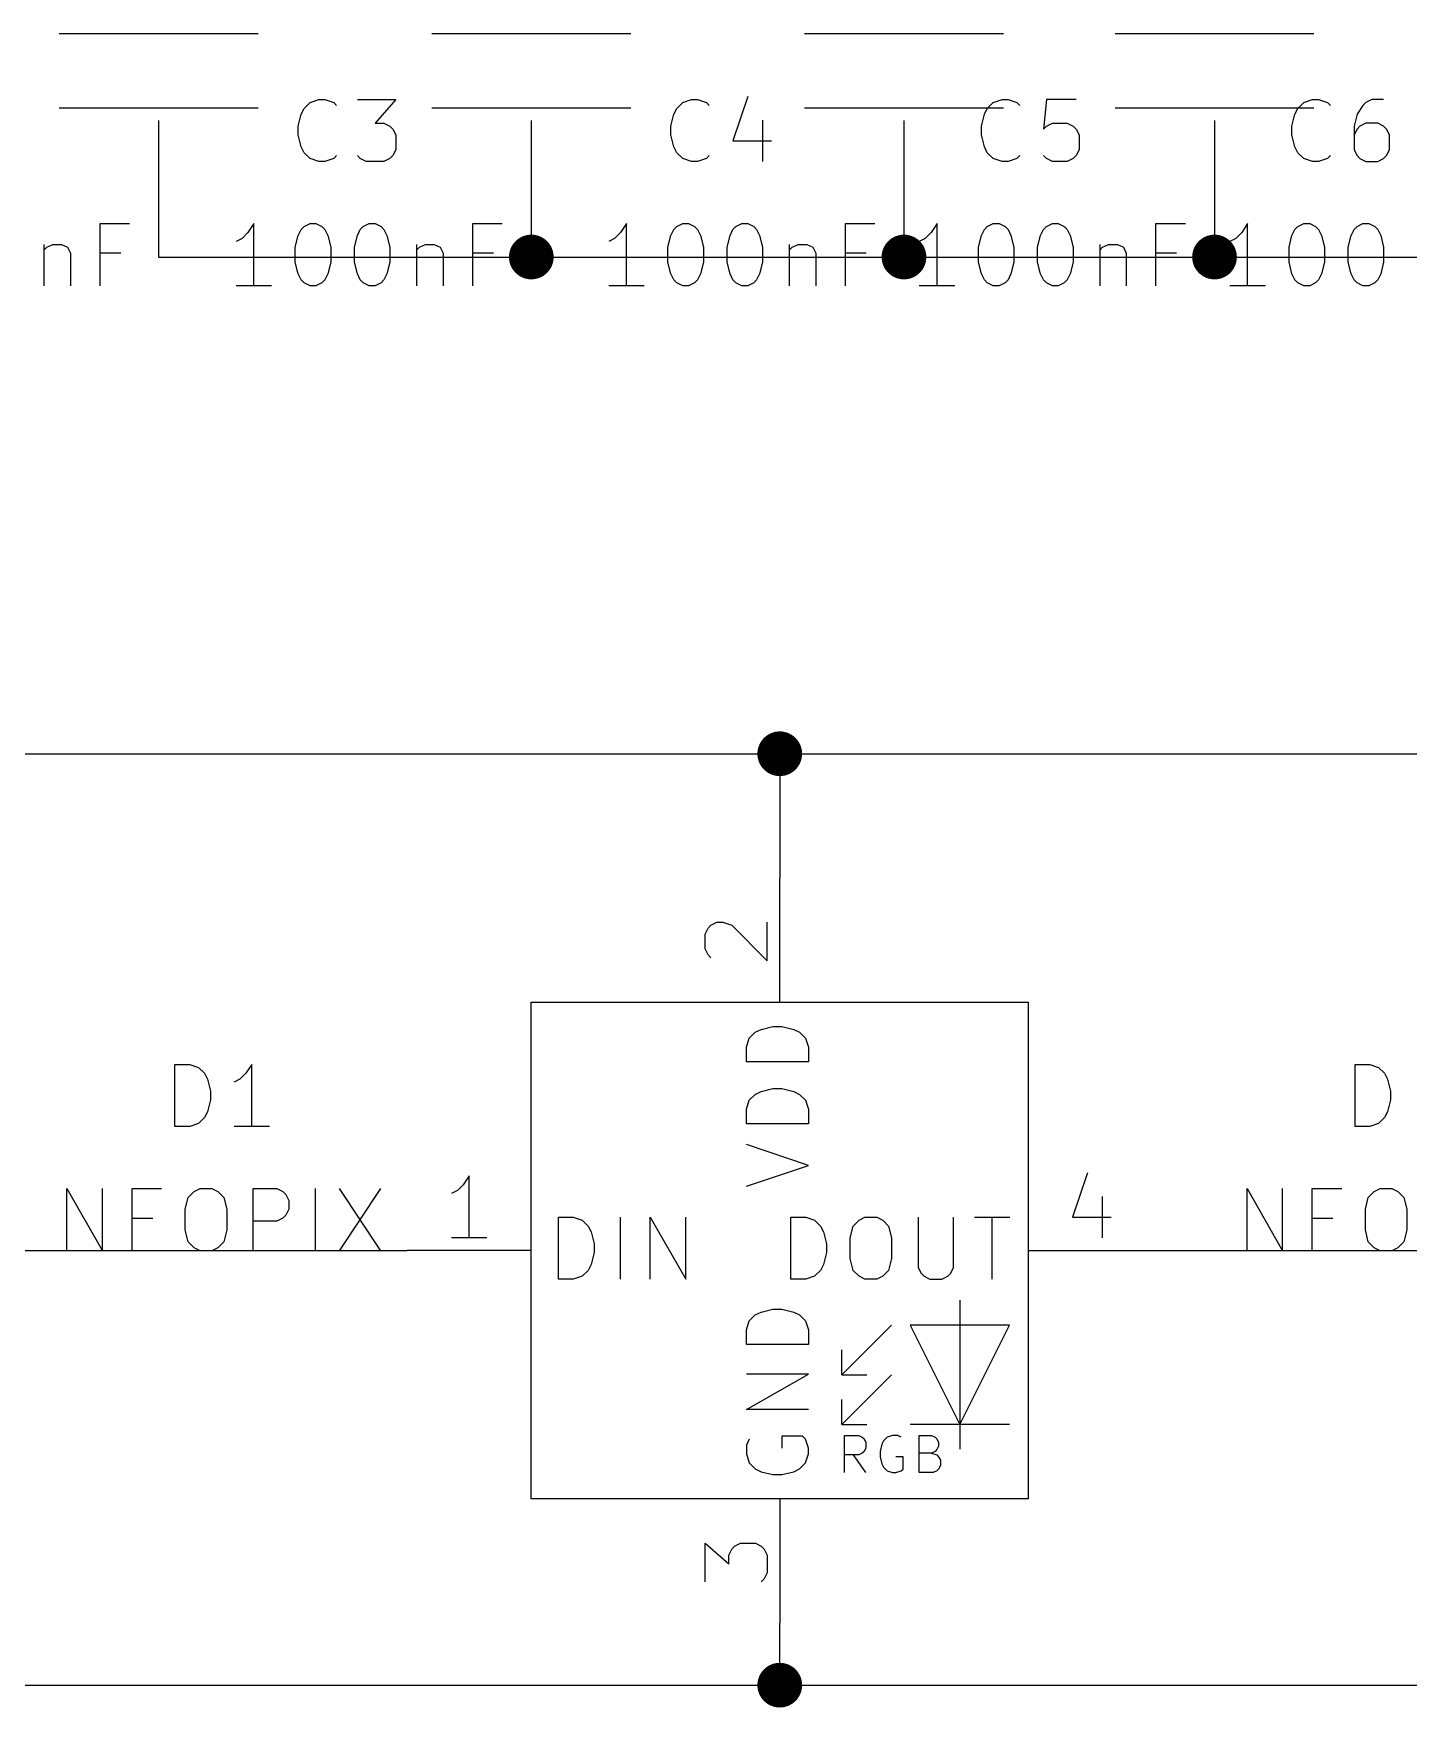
# Model space of a CAD drawing. Extents: x 0.4 to 11.3, y -7.9 to -0.4.
# Drawn here: x 8.299 to 9.406, y -3.968 to -2.62 of the extents above; entities that cross this region are included whole.
import ezdxf

# ---------------------------------------------------------------- set-up
doc = ezdxf.new("R2010")
doc.units = 0
doc.header["$MEASUREMENT"] = 0
for name, color, linetype in [('CYAN2', 4, 'CONTINUOUS'), ('GREEN3', 91, 'CONTINUOUS'), ('LYELLOW', 51, 'CONTINUOUS'), ('RED2', 1, 'CONTINUOUS'), ('RED3', 11, 'CONTINUOUS')]:
    doc.layers.add(name, color=color, linetype=linetype)

msp = doc.modelspace()

# ---------------------------------------------------------------- linework, layer by layer
at = {"layer": 'CYAN2', "linetype": 'CONTINUOUS'}
for p, q in [((8.51472, -2.68504), (8.5171, -2.68028)), ((8.51472, -2.68504), (8.5171, -2.68028)), ((8.5171, -2.68028), (8.52186, -2.67551)), ((8.5171, -2.68028), (8.52186, -2.67551)), ((8.52186, -2.67551), (8.529, -2.67313)), ((8.52186, -2.67551), (8.529, -2.67313)), ((8.529, -2.67313), (8.53376, -2.67313)), ((8.529, -2.67313), (8.53376, -2.67313)), ((8.53376, -2.67313), (8.54091, -2.67551)), ((8.53376, -2.67313), (8.54091, -2.67551)), ((8.54091, -2.67551), (8.54329, -2.67789)), ((8.54091, -2.67551), (8.54329, -2.67789)), ((8.55996, -2.67313), (8.59091, -2.67313)), ((8.55996, -2.67313), (8.59091, -2.67313)), ((8.59091, -2.67313), (8.57424, -2.69218)), ((8.59091, -2.67313), (8.57424, -2.69218)), ((8.81472, -2.68504), (8.8171, -2.68028)), ((8.81472, -2.68504), (8.8171, -2.68028)), ((8.8171, -2.68028), (8.82186, -2.67551)), ((8.8171, -2.68028), (8.82186, -2.67551)), ((8.82186, -2.67551), (8.829, -2.67313)), ((8.82186, -2.67551), (8.829, -2.67313)), ((8.829, -2.67313), (8.83376, -2.67313)), ((8.829, -2.67313), (8.83376, -2.67313)), ((8.83376, -2.67313), (8.84091, -2.67551)), ((8.83376, -2.67313), (8.84091, -2.67551)), ((8.84091, -2.67551), (8.84329, -2.67789)), ((8.84091, -2.67551), (8.84329, -2.67789)), ((8.87424, -2.67075), (8.86234, -2.70646)), ((8.87424, -2.67075), (8.86234, -2.70646)), ((9.06472, -2.68504), (9.0671, -2.68028)), ((9.06472, -2.68504), (9.0671, -2.68028)), ((9.0671, -2.68028), (9.07186, -2.67551)), ((9.0671, -2.68028), (9.07186, -2.67551)), ((9.07186, -2.67551), (9.079, -2.67313)), ((9.07186, -2.67551), (9.079, -2.67313)), ((9.079, -2.67313), (9.08376, -2.67313)), ((9.079, -2.67313), (9.08376, -2.67313)), ((9.08376, -2.67313), (9.09091, -2.67551)), ((9.08376, -2.67313), (9.09091, -2.67551)), ((9.09091, -2.67551), (9.09329, -2.67789)), ((9.09091, -2.67551), (9.09329, -2.67789)), ((9.11472, -2.67313), (9.11234, -2.69694)), ((9.11472, -2.67313), (9.11234, -2.69694)), ((9.13853, -2.67313), (9.11472, -2.67313)), ((9.13853, -2.67313), (9.11472, -2.67313)), ((9.31472, -2.68504), (9.3171, -2.68028)), ((9.31472, -2.68504), (9.3171, -2.68028)), ((9.3171, -2.68028), (9.32186, -2.67551)), ((9.3171, -2.68028), (9.32186, -2.67551)), ((9.32186, -2.67551), (9.329, -2.67313)), ((9.32186, -2.67551), (9.329, -2.67313)), ((9.329, -2.67313), (9.33376, -2.67313)), ((9.329, -2.67313), (9.33376, -2.67313)), ((9.33376, -2.67313), (9.34091, -2.67551)), ((9.33376, -2.67313), (9.34091, -2.67551)), ((9.34091, -2.67551), (9.34329, -2.67789)), ((9.34091, -2.67551), (9.34329, -2.67789)), ((9.36948, -2.67789), (9.36472, -2.68504)), ((9.36948, -2.67789), (9.36472, -2.68504)), ((9.37186, -2.67551), (9.36948, -2.67789)), ((9.37186, -2.67551), (9.36948, -2.67789)), ((9.37662, -2.67313), (9.37186, -2.67551)), ((9.37662, -2.67313), (9.37186, -2.67551)), ((9.38615, -2.67313), (9.37662, -2.67313)), ((9.38615, -2.67313), (9.37662, -2.67313)), ((8.51234, -2.69456), (8.51472, -2.68504)), ((8.51234, -2.69456), (8.51472, -2.68504)), ((8.51234, -2.7017), (8.51234, -2.69456)), ((8.51234, -2.7017), (8.51234, -2.69456)), ((8.57424, -2.69218), (8.58139, -2.69218)), ((8.57424, -2.69218), (8.58139, -2.69218)), ((8.58139, -2.69218), (8.58615, -2.69456)), ((8.58139, -2.69218), (8.58615, -2.69456)), ((8.58615, -2.69456), (8.58853, -2.69694)), ((8.58615, -2.69456), (8.58853, -2.69694)), ((8.81234, -2.69456), (8.81472, -2.68504)), ((8.81234, -2.69456), (8.81472, -2.68504)), ((8.81234, -2.7017), (8.81234, -2.69456)), ((8.81234, -2.7017), (8.81234, -2.69456)), ((8.88615, -2.6898), (8.88615, -2.72313)), ((8.88615, -2.6898), (8.88615, -2.72313)), ((9.06234, -2.69456), (9.06472, -2.68504)), ((9.06234, -2.69456), (9.06472, -2.68504)), ((9.06234, -2.7017), (9.06234, -2.69456)), ((9.06234, -2.7017), (9.06234, -2.69456)), ((9.11234, -2.69694), (9.11472, -2.69456)), ((9.11234, -2.69694), (9.11472, -2.69456)), ((9.11472, -2.69456), (9.11948, -2.69218)), ((9.11472, -2.69456), (9.11948, -2.69218)), ((9.11948, -2.69218), (9.13139, -2.69218)), ((9.11948, -2.69218), (9.13139, -2.69218)), ((9.13139, -2.69218), (9.13615, -2.69456)), ((9.13139, -2.69218), (9.13615, -2.69456)), ((9.13615, -2.69456), (9.13853, -2.69694)), ((9.13615, -2.69456), (9.13853, -2.69694)), ((9.31234, -2.69456), (9.31472, -2.68504)), ((9.31234, -2.69456), (9.31472, -2.68504)), ((9.31234, -2.7017), (9.31234, -2.69456)), ((9.31234, -2.7017), (9.31234, -2.69456)), ((9.36472, -2.68504), (9.36234, -2.69456)), ((9.36472, -2.68504), (9.36234, -2.69456)), ((9.36234, -2.69456), (9.36234, -2.71361)), ((9.36234, -2.69456), (9.36234, -2.71361)), ((9.3671, -2.69456), (9.36472, -2.69694)), ((9.3671, -2.69456), (9.36472, -2.69694)), ((9.37186, -2.69218), (9.3671, -2.69456)), ((9.37186, -2.69218), (9.3671, -2.69456)), ((9.38139, -2.69218), (9.37186, -2.69218)), ((9.38139, -2.69218), (9.37186, -2.69218)), ((9.38615, -2.69456), (9.38139, -2.69218)), ((9.38615, -2.69456), (9.38139, -2.69218)), ((9.38853, -2.69694), (9.38615, -2.69456)), ((9.38853, -2.69694), (9.38615, -2.69456)), ((8.51472, -2.71122), (8.51234, -2.7017)), ((8.51472, -2.71122), (8.51234, -2.7017)), ((8.58853, -2.69694), (8.59091, -2.7017)), ((8.58853, -2.69694), (8.59091, -2.7017)), ((8.59091, -2.7017), (8.59091, -2.71361)), ((8.59091, -2.7017), (8.59091, -2.71361)), ((8.81472, -2.71122), (8.81234, -2.7017)), ((8.81472, -2.71122), (8.81234, -2.7017)), ((8.86234, -2.70646), (8.89329, -2.70646)), ((8.86234, -2.70646), (8.89329, -2.70646)), ((9.06472, -2.71122), (9.06234, -2.7017)), ((9.06472, -2.71122), (9.06234, -2.7017)), ((9.13853, -2.69694), (9.14091, -2.7017)), ((9.13853, -2.69694), (9.14091, -2.7017)), ((9.14091, -2.7017), (9.14091, -2.71361)), ((9.14091, -2.7017), (9.14091, -2.71361)), ((9.31472, -2.71122), (9.31234, -2.7017)), ((9.31472, -2.71122), (9.31234, -2.7017)), ((9.36472, -2.69694), (9.36234, -2.7017)), ((9.36472, -2.69694), (9.36234, -2.7017)), ((9.39091, -2.7017), (9.38853, -2.69694)), ((9.39091, -2.7017), (9.38853, -2.69694)), ((9.39091, -2.71361), (9.39091, -2.7017)), ((9.39091, -2.71361), (9.39091, -2.7017)), ((8.5171, -2.71599), (8.51472, -2.71122)), ((8.5171, -2.71599), (8.51472, -2.71122)), ((8.52186, -2.72075), (8.5171, -2.71599)), ((8.52186, -2.72075), (8.5171, -2.71599)), ((8.529, -2.72313), (8.52186, -2.72075)), ((8.529, -2.72313), (8.52186, -2.72075)), ((8.54091, -2.72075), (8.53376, -2.72313)), ((8.54091, -2.72075), (8.53376, -2.72313)), ((8.54329, -2.71837), (8.54091, -2.72075)), ((8.54329, -2.71837), (8.54091, -2.72075)), ((8.56234, -2.72075), (8.55996, -2.71837)), ((8.56234, -2.72075), (8.55996, -2.71837)), ((8.5671, -2.72313), (8.56234, -2.72075)), ((8.5671, -2.72313), (8.56234, -2.72075)), ((8.58615, -2.72075), (8.58139, -2.72313)), ((8.58615, -2.72075), (8.58139, -2.72313)), ((8.58853, -2.71837), (8.58615, -2.72075)), ((8.58853, -2.71837), (8.58615, -2.72075)), ((8.59091, -2.71361), (8.58853, -2.71837)), ((8.59091, -2.71361), (8.58853, -2.71837)), ((8.8171, -2.71599), (8.81472, -2.71122)), ((8.8171, -2.71599), (8.81472, -2.71122)), ((8.82186, -2.72075), (8.8171, -2.71599)), ((8.82186, -2.72075), (8.8171, -2.71599)), ((8.829, -2.72313), (8.82186, -2.72075)), ((8.829, -2.72313), (8.82186, -2.72075)), ((8.84091, -2.72075), (8.83376, -2.72313)), ((8.84091, -2.72075), (8.83376, -2.72313)), ((8.84329, -2.71837), (8.84091, -2.72075)), ((8.84329, -2.71837), (8.84091, -2.72075)), ((9.0671, -2.71599), (9.06472, -2.71122)), ((9.0671, -2.71599), (9.06472, -2.71122)), ((9.07186, -2.72075), (9.0671, -2.71599)), ((9.07186, -2.72075), (9.0671, -2.71599)), ((9.079, -2.72313), (9.07186, -2.72075)), ((9.079, -2.72313), (9.07186, -2.72075)), ((9.09091, -2.72075), (9.08376, -2.72313)), ((9.09091, -2.72075), (9.08376, -2.72313)), ((9.09329, -2.71837), (9.09091, -2.72075)), ((9.09329, -2.71837), (9.09091, -2.72075)), ((9.11472, -2.72075), (9.11234, -2.71837)), ((9.11472, -2.72075), (9.11234, -2.71837)), ((9.11948, -2.72313), (9.11472, -2.72075)), ((9.11948, -2.72313), (9.11472, -2.72075)), ((9.13615, -2.72075), (9.13139, -2.72313)), ((9.13615, -2.72075), (9.13139, -2.72313)), ((9.13853, -2.71837), (9.13615, -2.72075)), ((9.13853, -2.71837), (9.13615, -2.72075)), ((9.14091, -2.71361), (9.13853, -2.71837)), ((9.14091, -2.71361), (9.13853, -2.71837)), ((9.3171, -2.71599), (9.31472, -2.71122)), ((9.3171, -2.71599), (9.31472, -2.71122)), ((9.32186, -2.72075), (9.3171, -2.71599)), ((9.32186, -2.72075), (9.3171, -2.71599)), ((9.329, -2.72313), (9.32186, -2.72075)), ((9.329, -2.72313), (9.32186, -2.72075)), ((9.34091, -2.72075), (9.33376, -2.72313)), ((9.34091, -2.72075), (9.33376, -2.72313)), ((9.34329, -2.71837), (9.34091, -2.72075)), ((9.34329, -2.71837), (9.34091, -2.72075)), ((9.36234, -2.71361), (9.36472, -2.71837)), ((9.36234, -2.71361), (9.36472, -2.71837)), ((9.36472, -2.71837), (9.3671, -2.72075)), ((9.36472, -2.71837), (9.3671, -2.72075)), ((9.3671, -2.72075), (9.37186, -2.72313)), ((9.3671, -2.72075), (9.37186, -2.72313)), ((9.38139, -2.72313), (9.38615, -2.72075)), ((9.38139, -2.72313), (9.38615, -2.72075)), ((9.38615, -2.72075), (9.38853, -2.71837)), ((9.38615, -2.72075), (9.38853, -2.71837)), ((9.38853, -2.71837), (9.39091, -2.71361)), ((9.38853, -2.71837), (9.39091, -2.71361)), ((8.53376, -2.72313), (8.529, -2.72313)), ((8.53376, -2.72313), (8.529, -2.72313)), ((8.58139, -2.72313), (8.5671, -2.72313)), ((8.58139, -2.72313), (8.5671, -2.72313)), ((8.83376, -2.72313), (8.829, -2.72313)), ((8.83376, -2.72313), (8.829, -2.72313)), ((9.08376, -2.72313), (9.079, -2.72313)), ((9.08376, -2.72313), (9.079, -2.72313)), ((9.13139, -2.72313), (9.11948, -2.72313)), ((9.13139, -2.72313), (9.11948, -2.72313)), ((9.33376, -2.72313), (9.329, -2.72313)), ((9.33376, -2.72313), (9.329, -2.72313)), ((9.37186, -2.72313), (9.38139, -2.72313)), ((9.37186, -2.72313), (9.38139, -2.72313)), ((8.35281, -2.82313), (8.35281, -2.77313)), ((8.35281, -2.77313), (8.37662, -2.77313)), ((8.35281, -2.82313), (8.35281, -2.77313)), ((8.35281, -2.77313), (8.37662, -2.77313)), ((8.47662, -2.77313), (8.47186, -2.78028)), ((8.47662, -2.77313), (8.47186, -2.78028)), ((8.47662, -2.82313), (8.47662, -2.77313)), ((8.47662, -2.82313), (8.47662, -2.77313)), ((8.51472, -2.77789), (8.5171, -2.77551)), ((8.51472, -2.77789), (8.5171, -2.77551)), ((8.5171, -2.77551), (8.52186, -2.77313)), ((8.5171, -2.77551), (8.52186, -2.77313)), ((8.52186, -2.77313), (8.52662, -2.77313)), ((8.52186, -2.77313), (8.52662, -2.77313)), ((8.52662, -2.77313), (8.53138, -2.77551)), ((8.52662, -2.77313), (8.53138, -2.77551)), ((8.53138, -2.77551), (8.53376, -2.77789)), ((8.53138, -2.77551), (8.53376, -2.77789)), ((8.56233, -2.77789), (8.56472, -2.77551)), ((8.56233, -2.77789), (8.56472, -2.77551)), ((8.56472, -2.77551), (8.56948, -2.77313)), ((8.56472, -2.77551), (8.56948, -2.77313)), ((8.56948, -2.77313), (8.57424, -2.77313)), ((8.56948, -2.77313), (8.57424, -2.77313)), ((8.57424, -2.77313), (8.579, -2.77551)), ((8.57424, -2.77313), (8.579, -2.77551)), ((8.579, -2.77551), (8.58138, -2.77789)), ((8.579, -2.77551), (8.58138, -2.77789)), ((8.65281, -2.82313), (8.65281, -2.77313)), ((8.65281, -2.77313), (8.67662, -2.77313)), ((8.65281, -2.82313), (8.65281, -2.77313)), ((8.65281, -2.77313), (8.67662, -2.77313)), ((8.77662, -2.77313), (8.77186, -2.78028)), ((8.77662, -2.77313), (8.77186, -2.78028)), ((8.77662, -2.82313), (8.77662, -2.77313)), ((8.77662, -2.82313), (8.77662, -2.77313)), ((8.81472, -2.77789), (8.8171, -2.77551)), ((8.81472, -2.77789), (8.8171, -2.77551)), ((8.8171, -2.77551), (8.82186, -2.77313)), ((8.8171, -2.77551), (8.82186, -2.77313)), ((8.82186, -2.77313), (8.82662, -2.77313)), ((8.82186, -2.77313), (8.82662, -2.77313)), ((8.82662, -2.77313), (8.83138, -2.77551)), ((8.82662, -2.77313), (8.83138, -2.77551)), ((8.83138, -2.77551), (8.83376, -2.77789)), ((8.83138, -2.77551), (8.83376, -2.77789)), ((8.86233, -2.77789), (8.86472, -2.77551)), ((8.86233, -2.77789), (8.86472, -2.77551)), ((8.86472, -2.77551), (8.86948, -2.77313)), ((8.86472, -2.77551), (8.86948, -2.77313)), ((8.86948, -2.77313), (8.87424, -2.77313)), ((8.86948, -2.77313), (8.87424, -2.77313)), ((8.87424, -2.77313), (8.879, -2.77551)), ((8.87424, -2.77313), (8.879, -2.77551)), ((8.879, -2.77551), (8.88138, -2.77789)), ((8.879, -2.77551), (8.88138, -2.77789)), ((8.95281, -2.82313), (8.95281, -2.77313)), ((8.95281, -2.77313), (8.97662, -2.77313)), ((8.95281, -2.82313), (8.95281, -2.77313)), ((8.95281, -2.77313), (8.97662, -2.77313)), ((9.02662, -2.77313), (9.02186, -2.78028)), ((9.02662, -2.77313), (9.02186, -2.78028)), ((9.02662, -2.82313), (9.02662, -2.77313)), ((9.02662, -2.82313), (9.02662, -2.77313)), ((9.06472, -2.77789), (9.0671, -2.77551)), ((9.06472, -2.77789), (9.0671, -2.77551)), ((9.0671, -2.77551), (9.07186, -2.77313)), ((9.0671, -2.77551), (9.07186, -2.77313)), ((9.07186, -2.77313), (9.07662, -2.77313)), ((9.07186, -2.77313), (9.07662, -2.77313)), ((9.07662, -2.77313), (9.08138, -2.77551)), ((9.07662, -2.77313), (9.08138, -2.77551)), ((9.08138, -2.77551), (9.08376, -2.77789)), ((9.08138, -2.77551), (9.08376, -2.77789)), ((9.11233, -2.77789), (9.11472, -2.77551)), ((9.11233, -2.77789), (9.11472, -2.77551)), ((9.11472, -2.77551), (9.11948, -2.77313)), ((9.11472, -2.77551), (9.11948, -2.77313)), ((9.11948, -2.77313), (9.12424, -2.77313)), ((9.11948, -2.77313), (9.12424, -2.77313)), ((9.12424, -2.77313), (9.129, -2.77551)), ((9.12424, -2.77313), (9.129, -2.77551)), ((9.129, -2.77551), (9.13138, -2.77789)), ((9.129, -2.77551), (9.13138, -2.77789)), ((9.20281, -2.82313), (9.20281, -2.77313)), ((9.20281, -2.77313), (9.22662, -2.77313)), ((9.20281, -2.82313), (9.20281, -2.77313)), ((9.20281, -2.77313), (9.22662, -2.77313)), ((9.27662, -2.77313), (9.27186, -2.78028)), ((9.27662, -2.77313), (9.27186, -2.78028)), ((9.27662, -2.82313), (9.27662, -2.77313)), ((9.27662, -2.82313), (9.27662, -2.77313)), ((9.31472, -2.77789), (9.3171, -2.77551)), ((9.31472, -2.77789), (9.3171, -2.77551)), ((9.3171, -2.77551), (9.32186, -2.77313)), ((9.3171, -2.77551), (9.32186, -2.77313)), ((9.32186, -2.77313), (9.32662, -2.77313)), ((9.32186, -2.77313), (9.32662, -2.77313)), ((9.32662, -2.77313), (9.33138, -2.77551)), ((9.32662, -2.77313), (9.33138, -2.77551)), ((9.33138, -2.77551), (9.33376, -2.77789)), ((9.33138, -2.77551), (9.33376, -2.77789)), ((9.36233, -2.77789), (9.36472, -2.77551)), ((9.36233, -2.77789), (9.36472, -2.77551)), ((9.36472, -2.77551), (9.36948, -2.77313)), ((9.36472, -2.77551), (9.36948, -2.77313)), ((9.36948, -2.77313), (9.37424, -2.77313)), ((9.36948, -2.77313), (9.37424, -2.77313)), ((9.37424, -2.77313), (9.379, -2.77551)), ((9.37424, -2.77313), (9.379, -2.77551)), ((9.379, -2.77551), (9.38138, -2.77789)), ((9.379, -2.77551), (9.38138, -2.77789)), ((8.30757, -2.7898), (8.30757, -2.82313)), ((8.30757, -2.7898), (8.30757, -2.82313)), ((8.30995, -2.79218), (8.31472, -2.7898)), ((8.30995, -2.79218), (8.31472, -2.7898)), ((8.31472, -2.7898), (8.32186, -2.7898)), ((8.31472, -2.7898), (8.32186, -2.7898)), ((8.32186, -2.7898), (8.32662, -2.79218)), ((8.32186, -2.7898), (8.32662, -2.79218)), ((8.4671, -2.78504), (8.46234, -2.78742)), ((8.4671, -2.78504), (8.46234, -2.78742)), ((8.47186, -2.78028), (8.4671, -2.78504)), ((8.47186, -2.78028), (8.4671, -2.78504)), ((8.50996, -2.79218), (8.51233, -2.78265)), ((8.50996, -2.79218), (8.51233, -2.78265)), ((8.51233, -2.78265), (8.51472, -2.77789)), ((8.51233, -2.78265), (8.51472, -2.77789)), ((8.53376, -2.77789), (8.53615, -2.78265)), ((8.53376, -2.77789), (8.53615, -2.78265)), ((8.53615, -2.78265), (8.53853, -2.79218)), ((8.53615, -2.78265), (8.53853, -2.79218)), ((8.55757, -2.79218), (8.55995, -2.78265)), ((8.55757, -2.79218), (8.55995, -2.78265)), ((8.55995, -2.78265), (8.56233, -2.77789)), ((8.55995, -2.78265), (8.56233, -2.77789)), ((8.58138, -2.77789), (8.58376, -2.78265)), ((8.58138, -2.77789), (8.58376, -2.78265)), ((8.58376, -2.78265), (8.58615, -2.79218)), ((8.58376, -2.78265), (8.58615, -2.79218)), ((8.60757, -2.7898), (8.60757, -2.82313)), ((8.60757, -2.7898), (8.60757, -2.82313)), ((8.60995, -2.79218), (8.61472, -2.7898)), ((8.60995, -2.79218), (8.61472, -2.7898)), ((8.61472, -2.7898), (8.62186, -2.7898)), ((8.61472, -2.7898), (8.62186, -2.7898)), ((8.62186, -2.7898), (8.62662, -2.79218)), ((8.62186, -2.7898), (8.62662, -2.79218)), ((8.7671, -2.78504), (8.76234, -2.78742)), ((8.7671, -2.78504), (8.76234, -2.78742)), ((8.77186, -2.78028), (8.7671, -2.78504)), ((8.77186, -2.78028), (8.7671, -2.78504)), ((8.80996, -2.79218), (8.81233, -2.78265)), ((8.80996, -2.79218), (8.81233, -2.78265)), ((8.81233, -2.78265), (8.81472, -2.77789)), ((8.81233, -2.78265), (8.81472, -2.77789)), ((8.83376, -2.77789), (8.83615, -2.78265)), ((8.83376, -2.77789), (8.83615, -2.78265)), ((8.83615, -2.78265), (8.83853, -2.79218)), ((8.83615, -2.78265), (8.83853, -2.79218)), ((8.85757, -2.79218), (8.85995, -2.78265)), ((8.85757, -2.79218), (8.85995, -2.78265)), ((8.85995, -2.78265), (8.86233, -2.77789)), ((8.85995, -2.78265), (8.86233, -2.77789)), ((8.88138, -2.77789), (8.88376, -2.78265)), ((8.88138, -2.77789), (8.88376, -2.78265)), ((8.88376, -2.78265), (8.88615, -2.79218)), ((8.88376, -2.78265), (8.88615, -2.79218)), ((8.90757, -2.7898), (8.90757, -2.82313)), ((8.90757, -2.7898), (8.90757, -2.82313)), ((8.90995, -2.79218), (8.91472, -2.7898)), ((8.90995, -2.79218), (8.91472, -2.7898)), ((8.91472, -2.7898), (8.92186, -2.7898)), ((8.91472, -2.7898), (8.92186, -2.7898)), ((8.92186, -2.7898), (8.92662, -2.79218)), ((8.92186, -2.7898), (8.92662, -2.79218)), ((9.0171, -2.78504), (9.01234, -2.78742)), ((9.0171, -2.78504), (9.01234, -2.78742)), ((9.02186, -2.78028), (9.0171, -2.78504)), ((9.02186, -2.78028), (9.0171, -2.78504)), ((9.05996, -2.79218), (9.06233, -2.78265)), ((9.05996, -2.79218), (9.06233, -2.78265)), ((9.06233, -2.78265), (9.06472, -2.77789)), ((9.06233, -2.78265), (9.06472, -2.77789)), ((9.08376, -2.77789), (9.08615, -2.78265)), ((9.08376, -2.77789), (9.08615, -2.78265)), ((9.08615, -2.78265), (9.08853, -2.79218)), ((9.08615, -2.78265), (9.08853, -2.79218)), ((9.10757, -2.79218), (9.10995, -2.78265)), ((9.10757, -2.79218), (9.10995, -2.78265)), ((9.10995, -2.78265), (9.11233, -2.77789)), ((9.10995, -2.78265), (9.11233, -2.77789)), ((9.13138, -2.77789), (9.13376, -2.78265)), ((9.13138, -2.77789), (9.13376, -2.78265)), ((9.13376, -2.78265), (9.13615, -2.79218)), ((9.13376, -2.78265), (9.13615, -2.79218)), ((9.15757, -2.7898), (9.15757, -2.82313)), ((9.15757, -2.7898), (9.15757, -2.82313)), ((9.15995, -2.79218), (9.16472, -2.7898)), ((9.15995, -2.79218), (9.16472, -2.7898)), ((9.16472, -2.7898), (9.17186, -2.7898)), ((9.16472, -2.7898), (9.17186, -2.7898)), ((9.17186, -2.7898), (9.17662, -2.79218)), ((9.17186, -2.7898), (9.17662, -2.79218)), ((9.2671, -2.78504), (9.26234, -2.78742)), ((9.2671, -2.78504), (9.26234, -2.78742)), ((9.27186, -2.78028), (9.2671, -2.78504)), ((9.27186, -2.78028), (9.2671, -2.78504)), ((9.30996, -2.79218), (9.31233, -2.78265)), ((9.30996, -2.79218), (9.31233, -2.78265)), ((9.31233, -2.78265), (9.31472, -2.77789)), ((9.31233, -2.78265), (9.31472, -2.77789)), ((9.33376, -2.77789), (9.33615, -2.78265)), ((9.33376, -2.77789), (9.33615, -2.78265)), ((9.33615, -2.78265), (9.33853, -2.79218)), ((9.33615, -2.78265), (9.33853, -2.79218)), ((9.35757, -2.79218), (9.35995, -2.78265)), ((9.35757, -2.79218), (9.35995, -2.78265)), ((9.35995, -2.78265), (9.36233, -2.77789)), ((9.35995, -2.78265), (9.36233, -2.77789)), ((9.38138, -2.77789), (9.38376, -2.78265)), ((9.38138, -2.77789), (9.38376, -2.78265)), ((9.38376, -2.78265), (9.38615, -2.79218)), ((9.38376, -2.78265), (9.38615, -2.79218)), ((8.30757, -2.79456), (8.30995, -2.79218)), ((8.30757, -2.79456), (8.30995, -2.79218)), ((8.32662, -2.79218), (8.329, -2.79694)), ((8.32662, -2.79218), (8.329, -2.79694)), ((8.329, -2.79694), (8.329, -2.82313)), ((8.329, -2.79694), (8.329, -2.82313)), ((8.36948, -2.79694), (8.35281, -2.79694)), ((8.36948, -2.79694), (8.35281, -2.79694)), ((8.50996, -2.80408), (8.50996, -2.79218)), ((8.50996, -2.80408), (8.50996, -2.79218)), ((8.53853, -2.79218), (8.53853, -2.80408)), ((8.53853, -2.79218), (8.53853, -2.80408)), ((8.55757, -2.80408), (8.55757, -2.79218)), ((8.55757, -2.80408), (8.55757, -2.79218)), ((8.58615, -2.79218), (8.58615, -2.80408)), ((8.58615, -2.79218), (8.58615, -2.80408)), ((8.60757, -2.79456), (8.60995, -2.79218)), ((8.60757, -2.79456), (8.60995, -2.79218)), ((8.62662, -2.79218), (8.629, -2.79694)), ((8.62662, -2.79218), (8.629, -2.79694)), ((8.629, -2.79694), (8.629, -2.82313)), ((8.629, -2.79694), (8.629, -2.82313)), ((8.66948, -2.79694), (8.65281, -2.79694)), ((8.66948, -2.79694), (8.65281, -2.79694)), ((8.80996, -2.80408), (8.80996, -2.79218)), ((8.80996, -2.80408), (8.80996, -2.79218)), ((8.83853, -2.79218), (8.83853, -2.80408)), ((8.83853, -2.79218), (8.83853, -2.80408)), ((8.85757, -2.80408), (8.85757, -2.79218)), ((8.85757, -2.80408), (8.85757, -2.79218)), ((8.88615, -2.79218), (8.88615, -2.80408)), ((8.88615, -2.79218), (8.88615, -2.80408)), ((8.90757, -2.79456), (8.90995, -2.79218)), ((8.90757, -2.79456), (8.90995, -2.79218)), ((8.92662, -2.79218), (8.929, -2.79694)), ((8.92662, -2.79218), (8.929, -2.79694)), ((8.929, -2.79694), (8.929, -2.82313)), ((8.929, -2.79694), (8.929, -2.82313)), ((8.96948, -2.79694), (8.95281, -2.79694)), ((8.96948, -2.79694), (8.95281, -2.79694)), ((9.05996, -2.80408), (9.05996, -2.79218)), ((9.05996, -2.80408), (9.05996, -2.79218)), ((9.08853, -2.79218), (9.08853, -2.80408)), ((9.08853, -2.79218), (9.08853, -2.80408)), ((9.10757, -2.80408), (9.10757, -2.79218)), ((9.10757, -2.80408), (9.10757, -2.79218)), ((9.13615, -2.79218), (9.13615, -2.80408)), ((9.13615, -2.79218), (9.13615, -2.80408)), ((9.15757, -2.79456), (9.15995, -2.79218)), ((9.15757, -2.79456), (9.15995, -2.79218)), ((9.17662, -2.79218), (9.179, -2.79694)), ((9.17662, -2.79218), (9.179, -2.79694)), ((9.179, -2.79694), (9.179, -2.82313)), ((9.179, -2.79694), (9.179, -2.82313)), ((9.21948, -2.79694), (9.20281, -2.79694)), ((9.21948, -2.79694), (9.20281, -2.79694)), ((9.30996, -2.80408), (9.30996, -2.79218)), ((9.30996, -2.80408), (9.30996, -2.79218)), ((9.33853, -2.79218), (9.33853, -2.80408)), ((9.33853, -2.79218), (9.33853, -2.80408)), ((9.35757, -2.80408), (9.35757, -2.79218)), ((9.35757, -2.80408), (9.35757, -2.79218)), ((9.38615, -2.79218), (9.38615, -2.80408)), ((9.38615, -2.79218), (9.38615, -2.80408)), ((8.51233, -2.81361), (8.50996, -2.80408)), ((8.51233, -2.81361), (8.50996, -2.80408)), ((8.51472, -2.81837), (8.51233, -2.81361)), ((8.51472, -2.81837), (8.51233, -2.81361)), ((8.53615, -2.81361), (8.53376, -2.81837)), ((8.53615, -2.81361), (8.53376, -2.81837)), ((8.53853, -2.80408), (8.53615, -2.81361)), ((8.53853, -2.80408), (8.53615, -2.81361)), ((8.55995, -2.81361), (8.55757, -2.80408)), ((8.55995, -2.81361), (8.55757, -2.80408)), ((8.56233, -2.81837), (8.55995, -2.81361)), ((8.56233, -2.81837), (8.55995, -2.81361)), ((8.58376, -2.81361), (8.58138, -2.81837)), ((8.58376, -2.81361), (8.58138, -2.81837)), ((8.58615, -2.80408), (8.58376, -2.81361)), ((8.58615, -2.80408), (8.58376, -2.81361)), ((8.81233, -2.81361), (8.80996, -2.80408)), ((8.81233, -2.81361), (8.80996, -2.80408)), ((8.81472, -2.81837), (8.81233, -2.81361)), ((8.81472, -2.81837), (8.81233, -2.81361)), ((8.83615, -2.81361), (8.83376, -2.81837)), ((8.83615, -2.81361), (8.83376, -2.81837)), ((8.83853, -2.80408), (8.83615, -2.81361)), ((8.83853, -2.80408), (8.83615, -2.81361)), ((8.85995, -2.81361), (8.85757, -2.80408)), ((8.85995, -2.81361), (8.85757, -2.80408)), ((8.86233, -2.81837), (8.85995, -2.81361)), ((8.86233, -2.81837), (8.85995, -2.81361)), ((8.88376, -2.81361), (8.88138, -2.81837)), ((8.88376, -2.81361), (8.88138, -2.81837)), ((8.88615, -2.80408), (8.88376, -2.81361)), ((8.88615, -2.80408), (8.88376, -2.81361)), ((9.06233, -2.81361), (9.05996, -2.80408)), ((9.06233, -2.81361), (9.05996, -2.80408)), ((9.06472, -2.81837), (9.06233, -2.81361)), ((9.06472, -2.81837), (9.06233, -2.81361)), ((9.08615, -2.81361), (9.08376, -2.81837)), ((9.08615, -2.81361), (9.08376, -2.81837)), ((9.08853, -2.80408), (9.08615, -2.81361)), ((9.08853, -2.80408), (9.08615, -2.81361)), ((9.10995, -2.81361), (9.10757, -2.80408)), ((9.10995, -2.81361), (9.10757, -2.80408)), ((9.11233, -2.81837), (9.10995, -2.81361)), ((9.11233, -2.81837), (9.10995, -2.81361)), ((9.13376, -2.81361), (9.13138, -2.81837)), ((9.13376, -2.81361), (9.13138, -2.81837)), ((9.13615, -2.80408), (9.13376, -2.81361)), ((9.13615, -2.80408), (9.13376, -2.81361)), ((9.31233, -2.81361), (9.30996, -2.80408)), ((9.31233, -2.81361), (9.30996, -2.80408)), ((9.31472, -2.81837), (9.31233, -2.81361)), ((9.31472, -2.81837), (9.31233, -2.81361)), ((9.33615, -2.81361), (9.33376, -2.81837)), ((9.33615, -2.81361), (9.33376, -2.81837)), ((9.33853, -2.80408), (9.33615, -2.81361)), ((9.33853, -2.80408), (9.33615, -2.81361)), ((9.35995, -2.81361), (9.35757, -2.80408)), ((9.35995, -2.81361), (9.35757, -2.80408)), ((9.36233, -2.81837), (9.35995, -2.81361)), ((9.36233, -2.81837), (9.35995, -2.81361)), ((9.38376, -2.81361), (9.38138, -2.81837)), ((9.38376, -2.81361), (9.38138, -2.81837)), ((9.38615, -2.80408), (9.38376, -2.81361)), ((9.38615, -2.80408), (9.38376, -2.81361)), ((8.49091, -2.82313), (8.46234, -2.82313)), ((8.49091, -2.82313), (8.46234, -2.82313)), ((8.5171, -2.82075), (8.51472, -2.81837)), ((8.5171, -2.82075), (8.51472, -2.81837)), ((8.52186, -2.82313), (8.5171, -2.82075)), ((8.52186, -2.82313), (8.5171, -2.82075)), ((8.52662, -2.82313), (8.52186, -2.82313)), ((8.52662, -2.82313), (8.52186, -2.82313)), ((8.53138, -2.82075), (8.52662, -2.82313)), ((8.53138, -2.82075), (8.52662, -2.82313)), ((8.53376, -2.81837), (8.53138, -2.82075)), ((8.53376, -2.81837), (8.53138, -2.82075)), ((8.56472, -2.82075), (8.56233, -2.81837)), ((8.56472, -2.82075), (8.56233, -2.81837)), ((8.56948, -2.82313), (8.56472, -2.82075)), ((8.56948, -2.82313), (8.56472, -2.82075)), ((8.57424, -2.82313), (8.56948, -2.82313)), ((8.57424, -2.82313), (8.56948, -2.82313)), ((8.579, -2.82075), (8.57424, -2.82313)), ((8.579, -2.82075), (8.57424, -2.82313)), ((8.58138, -2.81837), (8.579, -2.82075)), ((8.58138, -2.81837), (8.579, -2.82075)), ((8.79091, -2.82313), (8.76234, -2.82313)), ((8.79091, -2.82313), (8.76234, -2.82313)), ((8.8171, -2.82075), (8.81472, -2.81837)), ((8.8171, -2.82075), (8.81472, -2.81837)), ((8.82186, -2.82313), (8.8171, -2.82075)), ((8.82186, -2.82313), (8.8171, -2.82075)), ((8.82662, -2.82313), (8.82186, -2.82313)), ((8.82662, -2.82313), (8.82186, -2.82313)), ((8.83138, -2.82075), (8.82662, -2.82313)), ((8.83138, -2.82075), (8.82662, -2.82313)), ((8.83376, -2.81837), (8.83138, -2.82075)), ((8.83376, -2.81837), (8.83138, -2.82075)), ((8.86472, -2.82075), (8.86233, -2.81837)), ((8.86472, -2.82075), (8.86233, -2.81837)), ((8.86948, -2.82313), (8.86472, -2.82075)), ((8.86948, -2.82313), (8.86472, -2.82075)), ((8.87424, -2.82313), (8.86948, -2.82313)), ((8.87424, -2.82313), (8.86948, -2.82313)), ((8.879, -2.82075), (8.87424, -2.82313)), ((8.879, -2.82075), (8.87424, -2.82313)), ((8.88138, -2.81837), (8.879, -2.82075)), ((8.88138, -2.81837), (8.879, -2.82075)), ((9.04091, -2.82313), (9.01234, -2.82313)), ((9.04091, -2.82313), (9.01234, -2.82313)), ((9.0671, -2.82075), (9.06472, -2.81837)), ((9.0671, -2.82075), (9.06472, -2.81837)), ((9.07186, -2.82313), (9.0671, -2.82075)), ((9.07186, -2.82313), (9.0671, -2.82075)), ((9.07662, -2.82313), (9.07186, -2.82313)), ((9.07662, -2.82313), (9.07186, -2.82313)), ((9.08138, -2.82075), (9.07662, -2.82313)), ((9.08138, -2.82075), (9.07662, -2.82313)), ((9.08376, -2.81837), (9.08138, -2.82075)), ((9.08376, -2.81837), (9.08138, -2.82075)), ((9.11472, -2.82075), (9.11233, -2.81837)), ((9.11472, -2.82075), (9.11233, -2.81837)), ((9.11948, -2.82313), (9.11472, -2.82075)), ((9.11948, -2.82313), (9.11472, -2.82075)), ((9.12424, -2.82313), (9.11948, -2.82313)), ((9.12424, -2.82313), (9.11948, -2.82313)), ((9.129, -2.82075), (9.12424, -2.82313)), ((9.129, -2.82075), (9.12424, -2.82313)), ((9.13138, -2.81837), (9.129, -2.82075)), ((9.13138, -2.81837), (9.129, -2.82075)), ((9.29091, -2.82313), (9.26234, -2.82313)), ((9.29091, -2.82313), (9.26234, -2.82313)), ((9.3171, -2.82075), (9.31472, -2.81837)), ((9.3171, -2.82075), (9.31472, -2.81837)), ((9.32186, -2.82313), (9.3171, -2.82075)), ((9.32186, -2.82313), (9.3171, -2.82075)), ((9.32662, -2.82313), (9.32186, -2.82313)), ((9.32662, -2.82313), (9.32186, -2.82313)), ((9.33138, -2.82075), (9.32662, -2.82313)), ((9.33138, -2.82075), (9.32662, -2.82313)), ((9.33376, -2.81837), (9.33138, -2.82075)), ((9.33376, -2.81837), (9.33138, -2.82075)), ((9.36472, -2.82075), (9.36233, -2.81837)), ((9.36472, -2.82075), (9.36233, -2.81837)), ((9.36948, -2.82313), (9.36472, -2.82075)), ((9.36948, -2.82313), (9.36472, -2.82075)), ((9.37424, -2.82313), (9.36948, -2.82313)), ((9.37424, -2.82313), (9.36948, -2.82313)), ((9.379, -2.82075), (9.37424, -2.82313)), ((9.379, -2.82075), (9.37424, -2.82313)), ((9.38138, -2.81837), (9.379, -2.82075)), ((9.38138, -2.81837), (9.379, -2.82075)), ((8.88028, -3.42428), (8.88504, -3.4219)), ((8.88504, -3.4219), (8.89456, -3.41952)), ((8.89456, -3.41952), (8.9017, -3.41952)), ((8.9017, -3.41952), (8.91122, -3.4219)), ((8.91122, -3.4219), (8.91599, -3.42428)), ((8.87313, -3.43619), (8.87551, -3.42905)), ((8.87313, -3.44809), (8.87313, -3.43619)), ((8.87551, -3.42905), (8.88028, -3.42428)), ((8.91599, -3.42428), (8.92075, -3.42905)), ((8.92075, -3.42905), (8.92313, -3.43619)), ((8.92313, -3.43619), (8.92313, -3.44809)), ((8.41309, -3.50013), (8.41309, -3.45013)), ((8.41309, -3.45013), (8.425, -3.45013)), ((8.425, -3.45013), (8.43214, -3.45252)), ((8.475, -3.45013), (8.47024, -3.45728)), ((8.475, -3.50013), (8.475, -3.45013)), ((8.92313, -3.44809), (8.87313, -3.44809)), ((9.36309, -3.50013), (9.36309, -3.45013)), ((9.36309, -3.45013), (9.375, -3.45013)), ((9.375, -3.45013), (9.38214, -3.45252)), ((8.43214, -3.45252), (8.43691, -3.45728)), ((8.43691, -3.45728), (8.43929, -3.46204)), ((8.43929, -3.46204), (8.44167, -3.47156)), ((8.46548, -3.46204), (8.46072, -3.46442)), ((8.47024, -3.45728), (8.46548, -3.46204)), ((9.38214, -3.45252), (9.38691, -3.45728)), ((9.38691, -3.45728), (9.38929, -3.46204)), ((9.38929, -3.46204), (9.39167, -3.47156)), ((8.44167, -3.47156), (8.44167, -3.4787)), ((8.87551, -3.47905), (8.88028, -3.47428)), ((8.88028, -3.47428), (8.88504, -3.4719)), ((8.88504, -3.4719), (8.89456, -3.46952)), ((8.89456, -3.46952), (8.9017, -3.46952)), ((8.9017, -3.46952), (8.91122, -3.4719)), ((8.91122, -3.4719), (8.91599, -3.47428)), ((8.91599, -3.47428), (8.92075, -3.47905)), ((9.39167, -3.47156), (9.39167, -3.4787)), ((8.43929, -3.48823), (8.43691, -3.49299)), ((8.44167, -3.4787), (8.43929, -3.48823)), ((8.87313, -3.48619), (8.87551, -3.47905)), ((8.87313, -3.49809), (8.87313, -3.48619)), ((8.92075, -3.47905), (8.92313, -3.48619)), ((8.92313, -3.48619), (8.92313, -3.49809)), ((9.38929, -3.48823), (9.38691, -3.49299)), ((9.39167, -3.4787), (9.38929, -3.48823)), ((8.425, -3.50013), (8.41309, -3.50013)), ((8.43214, -3.49776), (8.425, -3.50013)), ((8.43691, -3.49299), (8.43214, -3.49776)), ((8.48929, -3.50013), (8.46072, -3.50013)), ((8.92313, -3.49809), (8.87313, -3.49809)), ((9.375, -3.50013), (9.36309, -3.50013)), ((9.38214, -3.49776), (9.375, -3.50013)), ((9.38691, -3.49299), (9.38214, -3.49776)), ((8.92313, -3.53143), (8.87313, -3.51476)), ((8.87313, -3.54809), (8.92313, -3.53143)), ((8.32619, -3.60013), (8.32619, -3.55013)), ((8.32619, -3.55013), (8.35476, -3.60013)), ((8.35476, -3.60013), (8.35476, -3.55013)), ((8.37857, -3.60013), (8.37857, -3.55013)), ((8.37857, -3.55013), (8.40238, -3.55013)), ((8.42143, -3.5668), (8.42381, -3.55728)), ((8.42381, -3.55728), (8.42857, -3.55252)), ((8.42857, -3.55252), (8.43333, -3.55013)), ((8.43333, -3.55013), (8.44285, -3.55013)), ((8.44285, -3.55013), (8.44762, -3.55252)), ((8.44762, -3.55252), (8.45238, -3.55728)), ((8.45238, -3.55728), (8.45476, -3.5668)), ((8.47619, -3.60013), (8.47619, -3.55013)), ((8.47619, -3.55013), (8.49524, -3.55013)), ((8.49524, -3.55013), (8.5, -3.55252)), ((8.5, -3.55252), (8.50238, -3.5549)), ((8.50238, -3.5549), (8.50476, -3.55966)), ((8.52619, -3.60013), (8.52619, -3.55013)), ((8.54524, -3.55013), (8.57857, -3.60013)), ((8.57857, -3.55013), (8.54524, -3.60013)), ((9.27619, -3.60013), (9.27619, -3.55013)), ((9.27619, -3.55013), (9.30476, -3.60013)), ((9.30476, -3.60013), (9.30476, -3.55013)), ((9.32857, -3.60013), (9.32857, -3.55013)), ((9.32857, -3.55013), (9.35238, -3.55013)), ((9.37143, -3.5668), (9.37381, -3.55728)), ((9.37381, -3.55728), (9.37857, -3.55252)), ((9.37857, -3.55252), (9.38333, -3.55013)), ((9.38333, -3.55013), (9.39285, -3.55013)), ((9.39285, -3.55013), (9.39762, -3.55252)), ((9.39762, -3.55252), (9.40238, -3.55728)), ((9.40238, -3.55728), (9.40476, -3.5668)), ((8.42143, -3.58347), (8.42143, -3.5668)), ((8.45476, -3.5668), (8.45476, -3.58347)), ((8.50238, -3.57156), (8.5, -3.57394)), ((8.50476, -3.5668), (8.50238, -3.57156)), ((8.50476, -3.55966), (8.50476, -3.5668)), ((9.37143, -3.58347), (9.37143, -3.5668)), ((9.40476, -3.5668), (9.40476, -3.58347)), ((8.37857, -3.57394), (8.39524, -3.57394)), ((8.42381, -3.59299), (8.42143, -3.58347)), ((8.45476, -3.58347), (8.45238, -3.59299)), ((8.49524, -3.57633), (8.47619, -3.57633)), ((8.5, -3.57394), (8.49524, -3.57633)), ((8.7219, -3.62313), (8.7219, -3.57313)), ((8.7219, -3.57313), (8.73381, -3.57313)), ((8.73381, -3.57313), (8.74095, -3.57551)), ((8.74095, -3.57551), (8.74571, -3.58028)), ((8.74571, -3.58028), (8.74809, -3.58504)), ((8.74809, -3.58504), (8.75047, -3.59456)), ((8.7719, -3.62313), (8.7719, -3.57313)), ((8.79571, -3.62313), (8.79571, -3.57313)), ((8.79571, -3.57313), (8.82428, -3.62313)), ((8.82428, -3.62313), (8.82428, -3.57313)), ((8.90904, -3.62313), (8.90904, -3.57313)), ((8.90904, -3.57313), (8.92095, -3.57313)), ((8.92095, -3.57313), (8.92809, -3.57551)), ((8.92809, -3.57551), (8.93285, -3.58028)), ((8.93285, -3.58028), (8.93524, -3.58504)), ((8.93524, -3.58504), (8.93761, -3.59456)), ((8.95667, -3.5898), (8.95904, -3.58028)), ((8.95904, -3.58028), (8.96381, -3.57551)), ((8.96381, -3.57551), (8.96857, -3.57313)), ((8.96857, -3.57313), (8.97809, -3.57313)), ((8.97809, -3.57313), (8.98285, -3.57551)), ((8.98285, -3.57551), (8.98761, -3.58028)), ((8.98761, -3.58028), (8.99, -3.5898)), ((9.01143, -3.57313), (9.01143, -3.61361)), ((9.04, -3.61361), (9.04, -3.57313)), ((9.05667, -3.57313), (9.08524, -3.57313)), ((9.07095, -3.62313), (9.07095, -3.57313)), ((9.32857, -3.57394), (9.34524, -3.57394)), ((9.37381, -3.59299), (9.37143, -3.58347)), ((9.40476, -3.58347), (9.40238, -3.59299)), ((8.42857, -3.59776), (8.42381, -3.59299)), ((8.43333, -3.60013), (8.42857, -3.59776)), ((8.44762, -3.59776), (8.44285, -3.60013)), ((8.45238, -3.59299), (8.44762, -3.59776)), ((8.75047, -3.59456), (8.75047, -3.6017)), ((8.93761, -3.59456), (8.93761, -3.6017)), ((8.95667, -3.60646), (8.95667, -3.5898)), ((8.99, -3.5898), (8.99, -3.60646)), ((9.37857, -3.59776), (9.37381, -3.59299)), ((9.38333, -3.60013), (9.37857, -3.59776)), ((9.39762, -3.59776), (9.39285, -3.60013)), ((9.40238, -3.59299), (9.39762, -3.59776)), ((8.40238, -3.60013), (8.37857, -3.60013)), ((8.44285, -3.60013), (8.43333, -3.60013)), ((8.74809, -3.61122), (8.74571, -3.61599)), ((8.75047, -3.6017), (8.74809, -3.61122)), ((8.93524, -3.61122), (8.93285, -3.61599)), ((8.93761, -3.6017), (8.93524, -3.61122)), ((8.95904, -3.61599), (8.95667, -3.60646)), ((8.99, -3.60646), (8.98761, -3.61599)), ((9.35238, -3.60013), (9.32857, -3.60013)), ((9.39285, -3.60013), (9.38333, -3.60013)), ((8.73381, -3.62313), (8.7219, -3.62313)), ((8.74095, -3.62075), (8.73381, -3.62313)), ((8.74571, -3.61599), (8.74095, -3.62075)), ((8.92095, -3.62313), (8.90904, -3.62313)), ((8.92809, -3.62075), (8.92095, -3.62313)), ((8.93285, -3.61599), (8.92809, -3.62075)), ((8.96381, -3.62075), (8.95904, -3.61599)), ((8.96857, -3.62313), (8.96381, -3.62075)), ((8.97809, -3.62313), (8.96857, -3.62313)), ((8.98285, -3.62075), (8.97809, -3.62313)), ((8.98761, -3.61599), (8.98285, -3.62075)), ((9.01143, -3.61361), (9.01381, -3.61837)), ((9.01381, -3.61837), (9.01619, -3.62075)), ((9.01619, -3.62075), (9.02095, -3.62313)), ((9.02095, -3.62313), (9.03047, -3.62313)), ((9.03047, -3.62313), (9.03524, -3.62075)), ((9.03524, -3.62075), (9.03762, -3.61837)), ((9.03762, -3.61837), (9.04, -3.61361)), ((8.87551, -3.65667), (8.88028, -3.6519)), ((8.88028, -3.6519), (8.88504, -3.64952)), ((8.88504, -3.64952), (8.89456, -3.64714)), ((8.89456, -3.64714), (8.9017, -3.64714)), ((8.9017, -3.64714), (8.91122, -3.64952)), ((8.91122, -3.64952), (8.91599, -3.6519)), ((8.91599, -3.6519), (8.92075, -3.65667)), ((8.87313, -3.66381), (8.87551, -3.65667)), ((8.87313, -3.67571), (8.87313, -3.66381)), ((8.92075, -3.65667), (8.92313, -3.66381)), ((8.92313, -3.66381), (8.92313, -3.67571)), ((8.92313, -3.67571), (8.87313, -3.67571)), ((8.87313, -3.72809), (8.92313, -3.69952)), ((8.92313, -3.69952), (8.87313, -3.69952)), ((8.92313, -3.72809), (8.87313, -3.72809)), ((8.87551, -3.7519), (8.87313, -3.75667)), ((8.87313, -3.75667), (8.87313, -3.76381)), ((8.91837, -3.74952), (8.9017, -3.74952)), ((8.9017, -3.74952), (8.9017, -3.75905)), ((8.92075, -3.7519), (8.91837, -3.74952)), ((8.92313, -3.75905), (8.92075, -3.7519)), ((8.92313, -3.76381), (8.92313, -3.75905)), ((8.87313, -3.76381), (8.87551, -3.77095)), ((8.87551, -3.77095), (8.88028, -3.77571)), ((8.91599, -3.77571), (8.92075, -3.77095)), ((8.92075, -3.77095), (8.92313, -3.76381)), ((8.88028, -3.77571), (8.88504, -3.77809)), ((8.88504, -3.77809), (8.89456, -3.78047)), ((8.89456, -3.78047), (8.9017, -3.78047)), ((8.9017, -3.78047), (8.91122, -3.77809)), ((8.91122, -3.77809), (8.91599, -3.77571))]:
    msp.add_line(p, q, dxfattribs=at)
at = {"layer": 'GREEN3', "linetype": 'CONTINUOUS'}
for p, q in [((8.4, -2.8), (8.7, -2.8)), ((8.7, -2.8), (9, -2.8)), ((9, -2.8), (9.25, -2.8)), ((9.25, -2.8), (9.5, -2.8)), ((7.95, -3.2), (8.9, -3.2)), ((8.9, -3.2), (8.9, -3.3)), ((8.9, -3.2), (9.85, -3.2)), ((8.25, -3.6), (8.6, -3.6)), ((9.2, -3.6), (9.55, -3.6)), ((8.9, -3.95), (8.9, -3.9)), ((7.95, -3.95), (8.9, -3.95)), ((8.9, -3.95), (9.85, -3.95))]:
    msp.add_line(p, q, dxfattribs=at)
at = {"layer": 'GREEN3', "const_width": 0.018}
for points in [[(8.691, -2.8, 1), (8.709, -2.8, 1)], [(8.991, -2.8, 1), (9.009, -2.8, 1)], [(9.241, -2.8, 1), (9.259, -2.8, 1)], [(8.891, -3.2, 1), (8.909, -3.2, 1)], [(8.891, -3.95, 1), (8.909, -3.95, 1)]]:
    msp.add_lwpolyline(points, format="xyb", close=True, dxfattribs=at)
at = {"layer": 'LYELLOW', "linetype": 'CONTINUOUS'}
for p, q in [((8.7, -3.8), (8.7, -3.4)), ((8.7, -3.4), (9.1, -3.4)), ((9.1, -3.4), (9.1, -3.8)), ((9.1, -3.8), (8.7, -3.8))]:
    msp.add_line(p, q, dxfattribs=at)
at = {"layer": 'RED2', "linetype": 'CONTINUOUS'}
for p, q in [((8.32, -2.62), (8.48, -2.62)), ((8.62, -2.62), (8.78, -2.62)), ((8.92, -2.62), (9.08, -2.62)), ((9.17, -2.62), (9.33, -2.62)), ((8.32, -2.68), (8.48, -2.68)), ((8.62, -2.68), (8.78, -2.68)), ((8.92, -2.68), (9.08, -2.68)), ((9.17, -2.68), (9.33, -2.68)), ((8.4, -2.69), (8.4, -2.8)), ((8.4, -2.69), (8.4, -2.8)), ((8.7, -2.69), (8.7, -2.8)), ((8.7, -2.69), (8.7, -2.8)), ((9, -2.69), (9, -2.8)), ((9, -2.69), (9, -2.8)), ((9.25, -2.69), (9.25, -2.8)), ((9.25, -2.69), (9.25, -2.8)), ((8.9, -3.4), (8.9, -3.3)), ((8.7, -3.8), (8.7, -3.4)), ((8.7, -3.4), (9.1, -3.4)), ((9.1, -3.4), (9.1, -3.8)), ((8.7, -3.6), (8.6, -3.6)), ((9.1, -3.6), (9.2, -3.6)), ((9.045, -3.64), (9.045, -3.74)), ((8.99, -3.66), (8.95, -3.7)), ((9.085, -3.66), (9.005, -3.66)), ((9.005, -3.66), (9.045, -3.74)), ((9.045, -3.74), (9.085, -3.66)), ((8.95, -3.7), (8.95, -3.68)), ((8.95, -3.7), (8.97, -3.7)), ((8.99, -3.7), (8.95, -3.74)), ((8.95, -3.74), (8.95, -3.72)), ((8.95, -3.74), (8.97, -3.74)), ((9.085, -3.74), (9.005, -3.74)), ((9.045, -3.74), (9.045, -3.76)), ((8.95214, -3.77888), (8.95214, -3.74888)), ((8.95214, -3.74888), (8.96357, -3.74888)), ((8.96357, -3.74888), (8.96643, -3.75031)), ((8.96643, -3.75031), (8.96785, -3.75174)), ((8.96785, -3.75174), (8.96928, -3.75459)), ((8.96928, -3.75888), (8.96785, -3.76174)), ((8.96928, -3.75459), (8.96928, -3.75888)), ((8.98214, -3.75602), (8.98071, -3.76174)), ((8.98357, -3.75317), (8.98214, -3.75602)), ((8.98643, -3.75031), (8.98357, -3.75317)), ((8.99071, -3.74888), (8.98643, -3.75031)), ((8.995, -3.74888), (8.99071, -3.74888)), ((8.99785, -3.75031), (8.995, -3.74888)), ((9.01214, -3.77888), (9.01214, -3.74888)), ((9.01214, -3.74888), (9.02214, -3.74888)), ((9.02214, -3.74888), (9.025, -3.75031)), ((9.025, -3.75031), (9.02643, -3.75174)), ((9.02643, -3.76031), (9.025, -3.76174)), ((9.02643, -3.75174), (9.02785, -3.75459)), ((9.02785, -3.75745), (9.02643, -3.76031)), ((9.02785, -3.75459), (9.02785, -3.75745)), ((8.96357, -3.76459), (8.95214, -3.76459)), ((8.96928, -3.77888), (8.95928, -3.76459)), ((8.96643, -3.76317), (8.96357, -3.76459)), ((8.96785, -3.76174), (8.96643, -3.76317)), ((8.98071, -3.76174), (8.98071, -3.76602)), ((8.98071, -3.76602), (8.98214, -3.77174)), ((8.98214, -3.77174), (8.98357, -3.77459)), ((8.99928, -3.76602), (8.99357, -3.76602)), ((8.99928, -3.77602), (8.99928, -3.76602)), ((9.02214, -3.76317), (9.01214, -3.76317)), ((9.025, -3.76174), (9.02214, -3.76317)), ((9.02214, -3.76317), (9.02643, -3.76459)), ((9.02643, -3.76459), (9.02785, -3.76602)), ((9.02785, -3.76602), (9.02928, -3.76888)), ((9.02928, -3.77317), (9.02785, -3.77602)), ((9.02928, -3.76888), (9.02928, -3.77317)), ((8.98357, -3.77459), (8.98643, -3.77745)), ((8.98643, -3.77745), (8.99071, -3.77888)), ((8.99071, -3.77888), (8.99357, -3.77888)), ((8.99357, -3.77888), (8.99785, -3.77745)), ((8.99785, -3.77745), (8.99928, -3.77602)), ((9.02357, -3.77888), (9.01214, -3.77888)), ((9.02643, -3.77745), (9.02357, -3.77888)), ((9.02785, -3.77602), (9.02643, -3.77745)), ((9.1, -3.8), (8.7, -3.8)), ((8.9, -3.8), (8.9, -3.9))]:
    msp.add_line(p, q, dxfattribs=at)
at = {"layer": 'RED3', "linetype": 'CONTINUOUS'}
for p, q in [((8.83988, -3.34523), (8.84226, -3.34047)), ((8.84226, -3.34047), (8.84464, -3.33809)), ((8.84464, -3.33809), (8.8494, -3.33571)), ((8.8494, -3.33571), (8.85417, -3.33571)), ((8.85417, -3.33571), (8.86131, -3.33809)), ((8.86131, -3.33809), (8.88988, -3.36666)), ((8.88988, -3.36666), (8.88988, -3.33571)), ((8.83988, -3.35714), (8.83988, -3.34523)), ((8.84226, -3.3619), (8.83988, -3.35714)), ((8.84464, -3.36428), (8.84226, -3.3619)), ((8.65, -3.53988), (8.64524, -3.54702)), ((8.65, -3.58988), (8.65, -3.53988)), ((9.14762, -3.5375), (9.13572, -3.57321)), ((8.64048, -3.55178), (8.63572, -3.55417)), ((8.64524, -3.54702), (8.64048, -3.55178)), ((9.15952, -3.55655), (9.15952, -3.58988)), ((9.13572, -3.57321), (9.16667, -3.57321)), ((8.66429, -3.58988), (8.63572, -3.58988)), ((8.83988, -3.86666), (8.83988, -3.83571)), ((8.83988, -3.83571), (8.85893, -3.85238)), ((8.85893, -3.84523), (8.86131, -3.84047)), ((8.86131, -3.84047), (8.86369, -3.83809)), ((8.86369, -3.83809), (8.86845, -3.83571)), ((8.86845, -3.83571), (8.88035, -3.83571)), ((8.88035, -3.83571), (8.88512, -3.83809)), ((8.88512, -3.83809), (8.8875, -3.84047)), ((8.8875, -3.84047), (8.88988, -3.84523)), ((8.85893, -3.85238), (8.85893, -3.84523)), ((8.88988, -3.84523), (8.88988, -3.85952)), ((8.8875, -3.86428), (8.88512, -3.86666)), ((8.88988, -3.85952), (8.8875, -3.86428))]:
    msp.add_line(p, q, dxfattribs=at)

doc.saveas('drawing.dxf')
